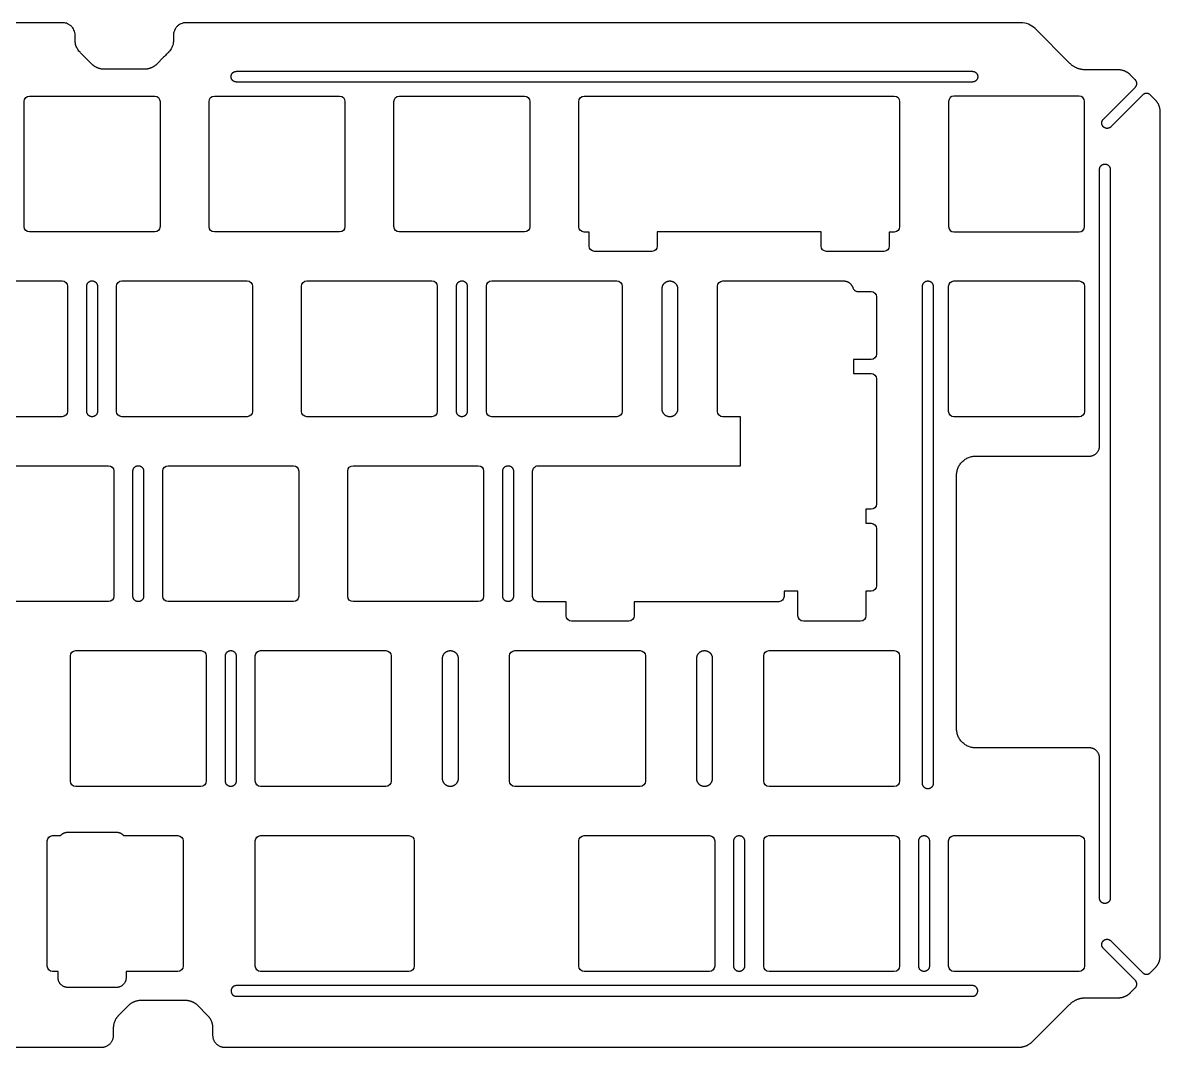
# Model space of a CAD drawing. Header units: millimetres. Extents: x 39 to 354, y -90 to 47.
# Drawn here: x 236.8 to 354, y -90.2 to 15.4 of the extents above; entities that cross this region are included whole.
import ezdxf

# ---------------------------------------------------------------- set-up
doc = ezdxf.new("R2010")
doc.units = ezdxf.units.MM
doc.header["$MEASUREMENT"] = 0
doc.layers.add('定位板', color=7, linetype='Continuous', true_color=0x7efae9)

msp = doc.modelspace()

# ---------------------------------------------------------------- linework, layer by layer
at = {"layer": '定位板'}
for p, q in [((240.9, 15.41, -243.22), (151.71, 15.41, -243.22)), ((339.63, 15.41, -243.22), (253.6, 15.41, -243.22)), ((242.18, 13.62, -243.22), (242.18, 14.13, -243.22)), ((252.32, 14.13, -243.22), (252.32, 13.62, -243.22)), ((344.64, 11.24, -243.22), (341.08, 14.81, -243.22)), ((243.91, 11.14, -243.22), (242.97, 12.08, -243.22)), ((251.3, 11.85, -243.22), (250.59, 11.14, -243.22)), ((249.3, 10.61, -243.22), (245.19, 10.61, -243.22)), ((349.66, 10.55, -243.22), (346.31, 10.55, -243.22)), ((258.8, 10.4, -243.22), (334.63, 10.4, -243.22)), ((351.41, 9.53, -243.22), (350.9, 10.04, -243.22)), ((334.63, 9.3, -243.22), (258.8, 9.3, -243.22)), ((348.12, 5.46, -243.22), (351.41, 8.75, -243.22)), ((236.93, -5.6, -243.22), (236.93, 7.3, -243.22)), ((237.48, 7.85, -243.22), (250.38, 7.85, -243.22)), ((250.93, 7.3, -243.22), (250.93, -5.6, -243.22)), ((255.98, -5.6, -243.22), (255.98, 7.3, -243.22)), ((256.53, 7.85, -243.22), (269.43, 7.85, -243.22)), ((269.98, 7.3, -243.22), (269.98, -5.6, -243.22)), ((275.03, -5.6, -243.22), (275.03, 7.3, -243.22)), ((275.58, 7.85, -243.22), (288.48, 7.85, -243.22)), ((289.03, 7.3, -243.22), (289.03, -5.6, -243.22)), ((294.08, -5.61, -243.22), (294.08, 7.3, -243.22)), ((294.63, 7.85, -243.22), (326.58, 7.85, -243.22)), ((327.13, 7.3, -243.22), (327.13, -5.61, -243.22)), ((332.18, 7.3, -243.22), (332.18, -5.6, -243.22)), ((345.63, 7.85, -243.22), (332.73, 7.85, -243.22)), ((346.18, -5.6, -243.22), (346.18, 7.3, -243.22)), ((352.18, 7.97, -243.22), (348.9, 4.68, -243.22)), ((353.47, 7.46, -243.22), (352.96, 7.97, -243.22)), ((353.98, -80.73, -243.22), (353.98, 6.23, -243.22)), ((347.73, -28.2, -243.22), (347.73, 0.3, -243.22)), ((348.83, 0.3, -243.22), (348.83, -74.8, -243.22)), ((250.38, -6.15, -243.22), (237.48, -6.15, -243.22)), ((269.43, -6.15, -243.22), (256.53, -6.15, -243.22)), ((288.48, -6.15, -243.22), (275.58, -6.15, -243.22)), ((332.73, -6.15, -243.22), (345.63, -6.15, -243.22)), ((301.61, -8.15, -243.22), (295.69, -8.15, -243.22)), ((325.52, -8.15, -243.22), (319.59, -8.15, -243.22)), ((227.95, -11.19, -243.22), (240.85, -11.19, -243.22)), ((247, -11.19, -243.22), (259.9, -11.19, -243.22)), ((266.05, -11.19, -243.22), (278.95, -11.19, -243.22)), ((285.1, -11.19, -243.22), (298, -11.19, -243.22)), ((308.92, -11.2, -243.22), (321.37, -11.2, -243.22)), ((332.73, -11.2, -243.22), (345.63, -11.2, -243.22)), ((241.4, -11.74, -243.22), (241.4, -24.64, -243.22)), ((243.38, -24.64, -243.22), (243.38, -11.74, -243.22)), ((244.48, -11.74, -243.22), (244.48, -24.64, -243.22)), ((246.45, -24.64, -243.22), (246.45, -11.74, -243.22)), ((260.45, -11.74, -243.22), (260.45, -24.64, -243.22)), ((265.5, -24.64, -243.22), (265.5, -11.74, -243.22)), ((279.5, -11.74, -243.22), (279.5, -24.64, -243.22)), ((281.48, -24.64, -243.22), (281.48, -11.74, -243.22)), ((282.58, -11.74, -243.22), (282.58, -24.64, -243.22)), ((284.55, -24.64, -243.22), (284.55, -11.74, -243.22)), ((298.55, -11.74, -243.22), (298.55, -24.64, -243.22)), ((302.66, -24.4, -243.22), (302.66, -12, -243.22)), ((304.26, -12, -243.22), (304.26, -24.4, -243.22)), ((308.37, -24.65, -243.22), (308.37, -11.75, -243.22)), ((322.84, -12.29, -243.22), (324.2, -12.29, -243.22)), ((324.75, -12.84, -243.22), (324.75, -18.74, -243.22)), ((329.49, -62.98, -243.22), (329.49, -11.75, -243.22)), ((330.59, -11.75, -243.22), (330.59, -62.98, -243.22)), ((332.18, -24.65, -243.22), (332.18, -11.75, -243.22)), ((346.18, -11.75, -243.22), (346.18, -24.65, -243.22)), ((324.75, -21.28, -243.22), (324.75, -34.18, -243.22)), ((240.85, -25.19, -243.22), (227.95, -25.19, -243.22)), ((259.9, -25.19, -243.22), (247, -25.19, -243.22)), ((278.95, -25.19, -243.22), (266.05, -25.19, -243.22)), ((298, -25.19, -243.22), (285.1, -25.19, -243.22)), ((345.63, -25.2, -243.22), (332.73, -25.2, -243.22)), ((334.99, -29.25, -243.22), (346.68, -29.25, -243.22)), ((232.72, -30.24, -243.22), (245.62, -30.24, -243.22)), ((251.77, -30.24, -243.22), (264.67, -30.24, -243.22)), ((270.82, -30.24, -243.22), (283.72, -30.24, -243.22)), ((246.17, -30.79, -243.22), (246.17, -43.69, -243.22)), ((248.14, -43.69, -243.22), (248.14, -30.79, -243.22)), ((249.24, -30.79, -243.22), (249.24, -43.69, -243.22)), ((251.22, -43.69, -243.22), (251.22, -30.79, -243.22)), ((265.22, -30.79, -243.22), (265.22, -43.69, -243.22)), ((270.27, -43.69, -243.22), (270.27, -30.79, -243.22)), ((284.27, -30.79, -243.22), (284.27, -43.69, -243.22)), ((286.24, -43.69, -243.22), (286.24, -30.79, -243.22)), ((287.34, -30.79, -243.22), (287.34, -43.69, -243.22)), ((289.32, -43.7, -243.22), (289.32, -30.8, -243.22)), ((324.75, -36.72, -243.22), (324.75, -42.62, -243.22)), ((245.62, -44.24, -243.22), (232.72, -44.24, -243.22)), ((264.67, -44.24, -243.22), (251.77, -44.24, -243.22)), ((283.72, -44.24, -243.22), (270.82, -44.24, -243.22)), ((299.23, -46.25, -243.22), (293.33, -46.25, -243.22)), ((323.11, -46.25, -243.22), (317.21, -46.25, -243.22)), ((241.69, -62.74, -243.22), (241.69, -49.84, -243.22)), ((242.24, -49.29, -243.22), (255.14, -49.29, -243.22)), ((255.69, -49.84, -243.22), (255.69, -62.74, -243.22)), ((257.67, -62.74, -243.22), (257.67, -49.84, -243.22)), ((258.77, -49.84, -243.22), (258.77, -62.74, -243.22)), ((260.74, -62.74, -243.22), (260.74, -49.84, -243.22)), ((261.29, -49.29, -243.22), (274.19, -49.29, -243.22)), ((274.74, -49.84, -243.22), (274.74, -62.74, -243.22)), ((280.04, -62.49, -243.22), (280.04, -50.09, -243.22)), ((281.64, -50.09, -243.22), (281.64, -62.49, -243.22)), ((286.94, -62.74, -243.22), (286.94, -49.84, -243.22)), ((287.49, -49.29, -243.22), (300.39, -49.29, -243.22)), ((300.94, -49.84, -243.22), (300.94, -62.74, -243.22)), ((306.23, -62.49, -243.22), (306.23, -50.09, -243.22)), ((307.83, -50.09, -243.22), (307.83, -62.49, -243.22)), ((313.13, -62.74, -243.22), (313.13, -49.84, -243.22)), ((313.68, -49.29, -243.22), (326.58, -49.29, -243.22)), ((327.13, -49.84, -243.22), (327.13, -62.74, -243.22)), ((346.68, -59.31, -243.22), (334.99, -59.31, -243.22)), ((347.73, -74.8, -243.22), (347.73, -60.36, -243.22)), ((255.14, -63.29, -243.22), (242.24, -63.29, -243.22)), ((274.19, -63.29, -243.22), (261.29, -63.29, -243.22)), ((300.39, -63.29, -243.22), (287.49, -63.29, -243.22)), ((326.58, -63.29, -243.22), (313.68, -63.29, -243.22)), ((239.31, -81.8, -243.22), (239.31, -68.9, -243.22)), ((239.86, -68.35, -243.22), (240.67, -68.35, -243.22)), ((241.43, -68, -243.22), (246.43, -68, -243.22)), ((247.19, -68.35, -243.22), (252.76, -68.35, -243.22)), ((253.31, -68.9, -243.22), (253.31, -81.8, -243.22)), ((260.74, -81.8, -243.22), (260.74, -68.9, -243.22)), ((261.29, -68.35, -243.22), (276.57, -68.35, -243.22)), ((277.12, -68.9, -243.22), (277.12, -81.8, -243.22)), ((294.08, -81.8, -243.22), (294.08, -68.9, -243.22)), ((294.63, -68.35, -243.22), (307.53, -68.35, -243.22)), ((308.08, -68.9, -243.22), (308.08, -81.8, -243.22)), ((310.05, -81.8, -243.22), (310.05, -68.9, -243.22)), ((311.15, -68.9, -243.22), (311.15, -81.8, -243.22)), ((313.13, -81.8, -243.22), (313.13, -68.9, -243.22)), ((313.68, -68.35, -243.22), (326.58, -68.35, -243.22)), ((327.13, -68.9, -243.22), (327.13, -81.8, -243.22)), ((329.1, -81.8, -243.22), (329.1, -68.9, -243.22)), ((330.2, -68.9, -243.22), (330.2, -81.8, -243.22)), ((332.18, -81.8, -243.22), (332.18, -68.9, -243.22)), ((332.73, -68.35, -243.22), (345.63, -68.35, -243.22)), ((346.18, -68.9, -243.22), (346.18, -81.8, -243.22)), ((348.9, -79.19, -243.22), (352.18, -82.48, -243.22)), ((351.41, -83.26, -243.22), (348.12, -79.97, -243.22)), ((352.96, -82.48, -243.22), (353.47, -81.97, -243.22)), ((276.57, -82.35, -243.22), (261.29, -82.35, -243.22)), ((307.53, -82.35, -243.22), (294.63, -82.35, -243.22)), ((326.58, -82.35, -243.22), (313.68, -82.35, -243.22)), ((345.63, -82.35, -243.22), (332.73, -82.35, -243.22)), ((246.43, -84, -243.22), (241.43, -84, -243.22)), ((334.63, -83.81, -243.22), (258.8, -83.81, -243.22)), ((350.9, -84.55, -243.22), (351.41, -84.04, -243.22)), ((248.99, -85.31, -243.22), (253.5, -85.31, -243.22)), ((258.8, -84.91, -243.22), (334.63, -84.91, -243.22)), ((346.31, -85.06, -243.22), (349.66, -85.06, -243.22)), ((246.69, -86.85, -243.22), (247.68, -85.85, -243.22)), ((254.81, -85.85, -243.22), (255.8, -86.85, -243.22)), ((340.83, -89.56, -243.22), (344.65, -85.75, -243.22)), ((246.15, -88.91, -243.22), (246.15, -88.16, -243.22)), ((256.35, -88.16, -243.22), (256.35, -88.91, -243.22)), ((147.71, -90.16, -243.22), (244.9, -90.16, -243.22)), ((257.6, -90.16, -243.22), (339.38, -90.16, -243.22))]:
    msp.add_line(p, q, dxfattribs=at)
for points in [[(295.14, -7.6), (295.14, -6.16), (294.63, -6.16)], [(319.04, -7.6), (319.04, -6.15), (302.16, -6.15), (302.16, -7.6)], [(326.58, -6.16), (326.07, -6.16), (326.07, -7.6)], [(324.2, -19.29), (322.37, -19.29), (322.37, -20.73), (324.2, -20.73)], [(289.87, -30.25), (310.75, -30.25), (310.75, -25.2), (308.92, -25.2)], [(332.99, -57.31), (332.99, -31.25)], [(324.2, -34.73), (323.66, -34.73), (323.66, -36.17), (324.2, -36.17)], [(316.66, -45.7), (316.66, -43.17), (315.22, -43.17), (315.22, -43.7)], [(324.2, -43.17), (323.66, -43.17), (323.66, -45.7)], [(292.78, -45.7), (292.78, -44.25), (289.87, -44.25)], [(314.67, -44.25), (299.78, -44.25), (299.78, -45.7)], [(240.43, -83), (240.43, -82.35), (239.86, -82.35)], [(252.76, -82.35), (247.43, -82.35), (247.43, -83)]]:
    msp.add_lwpolyline(points, dxfattribs=at)
for centre, radius, start, end in [((339.63, 13.36, -243.22), 2.05, 44.9946, 90), ((332.73, 7.3, -243.22), 0.55, 90, 180), ((345.63, 7.3, -243.22), 0.55, 0, 90), ((332.73, -5.6, -243.22), 0.55, 180, 270), ((345.63, -5.6, -243.22), 0.55, 270, 0), ((322.84, -11.74, -243.22), 0.55, 197.3944, 215.0787), ((322.84, -11.74, -243.22), 0.55, 215.0787, 270)]:
    msp.add_arc(centre, radius, start, end, dxfattribs=at)
at = {"layer": '定位板', "extrusion": (0, 0, -1)}
for centre, start, end in [((-237.48, 7.3, 243.22), 0, 90), ((-250.38, 7.3, 243.22), 90, 180), ((-256.53, 7.3, 243.22), 0, 90), ((-269.43, 7.3, 243.22), 90, 180), ((-275.58, 7.3, 243.22), 0, 90), ((-288.48, 7.3, 243.22), 90, 180), ((-294.63, 7.3, 243.22), 0, 90), ((-326.58, 7.3, 243.22), 90, 180), ((-237.48, -5.6, 243.22), 270, 0), ((-250.38, -5.6, 243.22), 180, 270), ((-256.53, -5.6, 243.22), 270, 0), ((-269.43, -5.6, 243.22), 180, 270), ((-275.58, -5.6, 243.22), 270, 0), ((-288.48, -5.6, 243.22), 180, 270), ((-301.61, -7.6, 243.22), 180, 270), ((-319.59, -7.6, 243.22), 270, 0), ((-325.52, -7.6, 243.22), 180, 270), ((-240.85, -11.74, 243.22), 90, 180), ((-247, -11.74, 243.22), 0, 90), ((-259.9, -11.74, 243.22), 90, 180), ((-266.05, -11.74, 243.22), 0, 90), ((-278.95, -11.74, 243.22), 90, 180), ((-285.1, -11.74, 243.22), 0, 90), ((-298, -11.74, 243.22), 90, 180), ((-308.92, -11.75, 243.22), 0, 90), ((-332.73, -11.75, 243.22), 0, 90), ((-345.63, -11.75, 243.22), 90, 180), ((-324.2, -12.84, 243.22), 90, 180), ((-324.2, -18.74, 243.22), 180, 270), ((-324.2, -21.28, 243.22), 90, 180), ((-240.85, -24.64, 243.22), 180, 270), ((-247, -24.64, 243.22), 270, 0), ((-259.9, -24.64, 243.22), 180, 270), ((-266.05, -24.64, 243.22), 270, 0), ((-278.95, -24.64, 243.22), 180, 270), ((-285.1, -24.64, 243.22), 270, 0), ((-298, -24.64, 243.22), 180, 270), ((-308.92, -24.65, 243.22), 270, 0), ((-332.73, -24.65, 243.22), 270, 0), ((-345.63, -24.65, 243.22), 180, 270), ((-245.62, -30.79, 243.22), 90, 180), ((-251.77, -30.79, 243.22), 0, 90), ((-264.67, -30.79, 243.22), 90, 180), ((-270.82, -30.79, 243.22), 0, 90), ((-283.72, -30.79, 243.22), 90, 180), ((-289.87, -30.8, 243.22), 0, 90.0001), ((-324.2, -34.18, 243.22), 180, 270), ((-324.2, -36.72, 243.22), 90, 180), ((-324.2, -42.62, 243.22), 180, 270), ((-245.62, -43.69, 243.22), 180, 270), ((-251.77, -43.69, 243.22), 270, 0), ((-264.67, -43.69, 243.22), 180, 270), ((-270.82, -43.69, 243.22), 270, 0), ((-283.72, -43.69, 243.22), 180, 270), ((-289.87, -43.7, 243.22), 270, 0), ((-314.67, -43.7, 243.22), 180, 270.0026), ((-293.33, -45.7, 243.22), 270, 0), ((-299.23, -45.7, 243.22), 180, 270), ((-317.21, -45.7, 243.22), 270, 360), ((-323.11, -45.7, 243.22), 180, 270), ((-242.24, -49.84, 243.22), 0, 90), ((-255.14, -49.84, 243.22), 90, 180), ((-261.29, -49.84, 243.22), 0, 90), ((-274.19, -49.84, 243.22), 90, 180), ((-287.49, -49.84, 243.22), 0, 90), ((-300.39, -49.84, 243.22), 90, 180), ((-313.68, -49.84, 243.22), 0, 90), ((-326.58, -49.84, 243.22), 90, 180), ((-242.24, -62.74, 243.22), 270, 0), ((-255.14, -62.74, 243.22), 180, 270), ((-261.29, -62.74, 243.22), 270, 0), ((-274.19, -62.74, 243.22), 180, 270), ((-287.49, -62.74, 243.22), 270, 0), ((-300.39, -62.74, 243.22), 180, 270), ((-313.68, -62.74, 243.22), 270, 0), ((-326.58, -62.74, 243.22), 180, 270), ((-239.86, -68.9, 243.22), 0, 90), ((-252.76, -68.9, 243.22), 90, 180), ((-261.29, -68.9, 243.22), 0, 90), ((-276.57, -68.9, 243.22), 90, 180), ((-294.63, -68.9, 243.22), 0, 90), ((-307.53, -68.9, 243.22), 90, 180), ((-313.68, -68.9, 243.22), 0, 90), ((-326.58, -68.9, 243.22), 90, 180), ((-332.73, -68.9, 243.22), 0, 90), ((-345.63, -68.9, 243.22), 90, 180), ((-239.86, -81.8, 243.22), 270, 0), ((-252.76, -81.8, 243.22), 180, 270), ((-261.29, -81.8, 243.22), 270, 0), ((-276.57, -81.8, 243.22), 180, 270), ((-294.63, -81.8, 243.22), 270, 0), ((-307.53, -81.8, 243.22), 180, 270), ((-313.68, -81.8, 243.22), 270, 0), ((-326.58, -81.8, 243.22), 180, 270), ((-332.73, -81.8, 243.22), 270, 0), ((-345.63, -81.8, 243.22), 180, 270)]:
    msp.add_arc(centre, 0.55, start, end, dxfattribs=at)
at = {"layer": '定位板', "extrusion": (1.46124e-23, 5.16758e-14, -1)}
msp.add_arc((-294.63, -5.61, 243.22), 0.55, 270, 0, dxfattribs=at)
at = {"layer": '定位板', "extrusion": (0, 5.16758e-14, -1)}
msp.add_arc((-326.58, -5.61, 243.22), 0.55, 180, 270, dxfattribs=at)
at = {"layer": '定位板', "extrusion": (-5.16758e-14, -1.02072e-23, -1)}
msp.add_arc((-295.69, -7.6, 243.22), 0.55, 270, 0, dxfattribs=at)
at = {"layer": '定位板'}
for points, knots in [([(242.18, 14.13, -243.22), (242.18, 14.22, -243.22), (242.16, 14.4, -243.22), (242.07, 14.65, -243.22), (241.94, 14.89, -243.22), (241.78, 15.06, -243.22), (241.64, 15.17, -243.22), (241.49, 15.27, -243.22), (241.25, 15.37, -243.22), (241.03, 15.41, -243.22), (240.9, 15.41, -243.22)], [101.779486, 101.779486, 101.779486, 101.779486, 102.050032, 102.319451, 102.590472, 102.860029, 102.995403, 103.12952, 103.400199, 103.789636, 103.789636, 103.789636, 103.789636]), ([(253.6, 15.41, -243.22), (253.51, 15.41, -243.22), (253.33, 15.39, -243.22), (253.07, 15.3, -243.22), (252.83, 15.17, -243.22), (252.67, 15.01, -243.22), (252.55, 14.87, -243.22), (252.46, 14.72, -243.22), (252.35, 14.48, -243.22), (252.32, 14.26, -243.22), (252.32, 14.13, -243.22)], [85.98181, 85.98181, 85.98181, 85.98181, 86.251947, 86.521109, 86.791785, 87.061274, 87.196646, 87.330762, 87.601439, 87.991966, 87.991966, 87.991966, 87.991966]), ([(242.97, 12.08, -243.22), (242.91, 12.13, -243.22), (242.83, 12.21, -243.22), (242.73, 12.32, -243.22), (242.57, 12.48, -243.22), (242.38, 12.76, -243.22), (242.21, 13.17, -243.22), (242.18, 13.47, -243.22), (242.18, 13.62, -243.22)], [99.483965, 99.483965, 99.483965, 99.483965, 99.710239, 99.823417, 99.935926, 100.382519, 100.827677, 101.274962, 101.274962, 101.274962, 101.274962]), ([(252.32, 13.62, -243.22), (252.32, 13.44, -243.22), (252.26, 13.09, -243.22), (252.07, 12.68, -243.22), (251.89, 12.45, -243.22), (251.8, 12.35, -243.22), (251.74, 12.29, -243.22), (251.57, 12.12, -243.22), (251.42, 11.97, -243.22), (251.3, 11.85, -243.22)], [88.496489, 88.496489, 88.496489, 88.496489, 89.032863, 89.567196, 89.835527, 89.902902, 89.96813, 90.096321, 90.608977, 90.608977, 90.608977, 90.608977])]:
    msp.add_open_spline(points, degree=3, knots=knots, dxfattribs=at)
for points, weights in [([(245.19, 10.61, -243.22), (244.44, 10.61, -243.22), (243.91, 11.14, -243.22)], [1, 0.924007551812, 1]), ([(250.59, 11.14, -243.22), (250.05, 10.61, -243.22), (249.3, 10.61, -243.22)], [1, 0.924007565087, 1]), ([(346.31, 10.55, -243.22), (345.33, 10.55, -243.22), (344.64, 11.24, -243.22)], [1, 0.923879691408, 1]), ([(350.9, 10.04, -243.22), (350.38, 10.55, -243.22), (349.66, 10.55, -243.22)], [1, 0.923879600391, 1]), ([(352.96, 7.97, -243.22), (352.57, 8.36, -243.22), (352.18, 7.97, -243.22)], [1, 0.707107590626, 1]), ([(353.98, 6.23, -243.22), (353.98, 6.95, -243.22), (353.47, 7.46, -243.22)], [1, 0.923879441589, 1]), ([(321.37, -11.2, -243.22), (322.1, -11.2, -243.22), (322.32, -11.91, -243.22)], [1, 0.766694003658, 0.905070821617]), ([(332.99, -31.25, -243.22), (332.99, -29.25, -243.22), (334.99, -29.25, -243.22)], [1, 0.70710678129, 1]), ([(346.68, -29.25, -243.22), (347.73, -29.25, -243.22), (347.73, -28.2, -243.22)], [1, 0.707106781291, 1]), ([(334.99, -59.31, -243.22), (332.99, -59.31, -243.22), (332.99, -57.31, -243.22)], [1, 0.707106781083, 1]), ([(347.73, -60.36, -243.22), (347.73, -59.31, -243.22), (346.68, -59.31, -243.22)], [1, 0.707106781083, 1]), ([(240.67, -68.35, -243.22), (240.97, -68, -243.22), (241.43, -68, -243.22)], [1, 0.908358085834, 1]), ([(246.43, -68, -243.22), (246.89, -68, -243.22), (247.19, -68.35, -243.22)], [1, 0.908366034858, 1]), ([(353.47, -81.97, -243.22), (353.98, -81.46, -243.22), (353.98, -80.73, -243.22)], [1, 0.923879562469, 1]), ([(241.43, -84, -243.22), (240.43, -84, -243.22), (240.43, -83, -243.22)], [1, 0.70710761271, 1]), ([(247.43, -83, -243.22), (247.43, -84, -243.22), (246.43, -84, -243.22)], [1, 0.707116358298, 1]), ([(352.18, -82.48, -243.22), (352.57, -82.87, -243.22), (352.96, -82.48, -243.22)], [1, 0.707107007069, 1]), ([(351.41, -84.04, -243.22), (351.79, -83.65, -243.22), (351.41, -83.26, -243.22)], [1, 0.707106961506, 1]), ([(247.68, -85.85, -243.22), (248.23, -85.31, -243.22), (248.99, -85.31, -243.22)], [1, 0.923879532511, 1]), ([(253.5, -85.31, -243.22), (254.27, -85.31, -243.22), (254.81, -85.85, -243.22)], [1, 0.923879532512, 1]), ([(344.65, -85.75, -243.22), (345.33, -85.06, -243.22), (346.31, -85.06, -243.22)], [1, 0.92387950951, 1]), ([(349.66, -85.06, -243.22), (350.38, -85.06, -243.22), (350.9, -84.55, -243.22)], [1, 0.923878833703, 1]), ([(246.15, -88.16, -243.22), (246.15, -87.39, -243.22), (246.69, -86.85, -243.22)], [1, 0.923879532519, 1]), ([(255.8, -86.85, -243.22), (256.35, -87.39, -243.22), (256.35, -88.16, -243.22)], [1, 0.923879532521, 1]), ([(244.9, -90.16, -243.22), (246.15, -90.16, -243.22), (246.15, -88.91, -243.22)], [1, 0.707207195816, 1]), ([(256.35, -88.91, -243.22), (256.35, -90.16, -243.22), (257.6, -90.16, -243.22)], [1, 0.707115829624, 1]), ([(339.38, -90.16, -243.22), (340.23, -90.16, -243.22), (340.83, -89.56, -243.22)], [1, 0.923879532515, 1])]:
    msp.add_rational_spline(points, weights, degree=2, dxfattribs=at)
for points, weights, knots in [([(258.8, 9.3, -243.22), (258.57, 9.3, -243.22), (258.41, 9.46, -243.22), (258.25, 9.62, -243.22), (258.25, 9.85, -243.22), (258.25, 10.08, -243.22), (258.41, 10.24, -243.22), (258.57, 10.4, -243.22), (258.8, 10.4, -243.22)], [1, 0.923879294436, 1, 0.923879294436, 1, 0.923879294436, 1, 0.923879294436, 1], [230.941396, 230.941396, 230.941396, 231.373365, 231.373365, 231.805334, 231.805334, 232.237304, 232.237304, 232.669273, 232.669273, 232.669273]), ([(334.63, 10.4, -243.22), (334.86, 10.4, -243.22), (335.02, 10.24, -243.22), (335.18, 10.08, -243.22), (335.18, 9.85, -243.22), (335.18, 9.62, -243.22), (335.02, 9.46, -243.22), (334.86, 9.3, -243.22), (334.63, 9.3, -243.22)], [1, 0.923879294436, 1, 0.923879294436, 1, 0.923879294436, 1, 0.923879294436, 1], [153.384973, 153.384973, 153.384973, 153.816942, 153.816942, 154.248911, 154.248911, 154.68088, 154.68088, 155.112849, 155.112849, 155.112849]), ([(351.41, 8.75, -243.22), (351.57, 8.91, -243.22), (351.57, 9.14, -243.22), (351.57, 9.37, -243.22), (351.41, 9.53, -243.22)], [1, 0.923879423395, 1, 0.923879423395, 1], [869.2624604, 869.2624604, 869.2624604, 869.6944289, 869.6944289, 870.1263973, 870.1263973, 870.1263973]), ([(348.9, 4.68, -243.22), (348.73, 4.52, -243.22), (348.51, 4.52, -243.22), (348.28, 4.52, -243.22), (348.12, 4.68, -243.22), (347.96, 4.85, -243.22), (347.96, 5.07, -243.22), (347.96, 5.3, -243.22), (348.12, 5.46, -243.22)], [1, 0.923879301713, 1, 0.923879301713, 1, 0.923879301713, 1, 0.923879301713, 1], [862.884586, 862.884586, 862.884586, 863.316555, 863.316555, 863.748525, 863.748525, 864.180494, 864.180494, 864.612464, 864.612464, 864.612464]), ([(347.73, 0.3, -243.22), (347.73, 0.52, -243.22), (347.89, 0.68, -243.22), (348.05, 0.85, -243.22), (348.28, 0.85, -243.22), (348.51, 0.85, -243.22), (348.67, 0.68, -243.22), (348.83, 0.52, -243.22), (348.83, 0.3, -243.22)], [1, 0.923879413392, 1, 0.923879413392, 1, 0.923879413392, 1, 0.923879413392, 1], [44.98437, 44.98437, 44.98437, 45.41634, 45.41634, 45.848309, 45.848309, 46.280278, 46.280278, 46.712248, 46.712248, 46.712248]), ([(243.38, -11.74, -243.22), (243.38, -11.19, -243.22), (243.93, -11.19, -243.22), (244.48, -11.19, -243.22), (244.48, -11.74, -243.22)], [1, 0.707107191605, 1, 0.707107191605, 1], [42.155704, 42.155704, 42.155704, 43.019642, 43.019642, 43.883579, 43.883579, 43.883579]), ([(281.48, -11.74, -243.22), (281.48, -11.19, -243.22), (282.03, -11.19, -243.22), (282.58, -11.19, -243.22), (282.58, -11.74, -243.22)], [1, 0.707107191605, 1, 0.707107191605, 1], [42.155704, 42.155704, 42.155704, 43.019642, 43.019642, 43.883579, 43.883579, 43.883579]), ([(302.66, -12, -243.22), (302.66, -11.67, -243.22), (302.89, -11.44, -243.22), (303.13, -11.2, -243.22), (303.46, -11.2, -243.22), (303.79, -11.2, -243.22), (304.02, -11.44, -243.22), (304.26, -11.67, -243.22), (304.26, -12, -243.22)], [1, 0.923879456129, 1, 0.923879456129, 1, 0.923879456129, 1, 0.923879456129, 1], [27.31324, 27.31324, 27.31324, 27.941559, 27.941559, 28.569878, 28.569878, 29.198197, 29.198197, 29.826516, 29.826516, 29.826516]), ([(329.49, -11.75, -243.22), (329.49, -11.2, -243.22), (330.04, -11.2, -243.22), (330.59, -11.2, -243.22), (330.59, -11.75, -243.22)], [1, 0.70710719216, 1, 0.70710719216, 1], [104.184282, 104.184282, 104.184282, 105.048219, 105.048219, 105.912156, 105.912156, 105.912156]), ([(304.26, -24.4, -243.22), (304.26, -25.2, -243.22), (303.46, -25.2, -243.22), (302.66, -25.2, -243.22), (302.66, -24.4, -243.22)], [1, 0.707107191832, 1, 0.707107191832, 1], [42.2265, 42.2265, 42.2265, 43.483136, 43.483136, 44.739772, 44.739772, 44.739772]), ([(244.48, -24.64, -243.22), (244.48, -25.19, -243.22), (243.93, -25.19, -243.22), (243.38, -25.19, -243.22), (243.38, -24.64, -243.22)], [1, 0.707107191605, 1, 0.707107191605, 1], [27.527845, 27.527845, 27.527845, 28.391782, 28.391782, 29.255719, 29.255719, 29.255719]), ([(282.58, -24.64, -243.22), (282.58, -25.19, -243.22), (282.03, -25.19, -243.22), (281.48, -25.19, -243.22), (281.48, -24.64, -243.22)], [1, 0.707107191605, 1, 0.707107191605, 1], [27.527845, 27.527845, 27.527845, 28.391782, 28.391782, 29.255719, 29.255719, 29.255719]), ([(248.14, -30.79, -243.22), (248.14, -30.24, -243.22), (248.69, -30.24, -243.22), (249.24, -30.24, -243.22), (249.24, -30.79, -243.22)], [1, 0.707107191606, 1, 0.707107191606, 1], [27.527845, 27.527845, 27.527845, 28.391782, 28.391782, 29.255719, 29.255719, 29.255719]), ([(286.24, -30.79, -243.22), (286.24, -30.24, -243.22), (286.79, -30.24, -243.22), (287.34, -30.24, -243.22), (287.34, -30.79, -243.22)], [1, 0.707107191605, 1, 0.707107191605, 1], [27.527845, 27.527845, 27.527845, 28.391782, 28.391782, 29.255719, 29.255719, 29.255719]), ([(249.24, -43.69, -243.22), (249.24, -44.24, -243.22), (248.69, -44.24, -243.22), (248.14, -44.24, -243.22), (248.14, -43.69, -243.22)], [1, 0.707107191605, 1, 0.707107191605, 1], [12.899985, 12.899985, 12.899985, 13.763922, 13.763922, 14.62786, 14.62786, 14.62786]), ([(287.34, -43.69, -243.22), (287.34, -44.24, -243.22), (286.79, -44.24, -243.22), (286.24, -44.24, -243.22), (286.24, -43.69, -243.22)], [1, 0.707107191605, 1, 0.707107191605, 1], [12.899985, 12.899985, 12.899985, 13.763922, 13.763922, 14.62786, 14.62786, 14.62786]), ([(257.67, -49.84, -243.22), (257.67, -49.29, -243.22), (258.22, -49.29, -243.22), (258.77, -49.29, -243.22), (258.77, -49.84, -243.22)], [1, 0.707107191606, 1, 0.707107191606, 1], [27.527845, 27.527845, 27.527845, 28.391782, 28.391782, 29.255719, 29.255719, 29.255719]), ([(280.04, -50.09, -243.22), (280.04, -49.76, -243.22), (280.27, -49.52, -243.22), (280.51, -49.29, -243.22), (280.84, -49.29, -243.22), (281.17, -49.29, -243.22), (281.41, -49.52, -243.22), (281.64, -49.76, -243.22), (281.64, -50.09, -243.22)], [1, 0.923879456129, 1, 0.923879456129, 1, 0.923879456129, 1, 0.923879456129, 1], [27.31324, 27.31324, 27.31324, 27.941559, 27.941559, 28.569878, 28.569878, 29.198197, 29.198197, 29.826516, 29.826516, 29.826516]), ([(306.23, -50.09, -243.22), (306.23, -49.76, -243.22), (306.47, -49.52, -243.22), (306.7, -49.29, -243.22), (307.03, -49.29, -243.22), (307.36, -49.29, -243.22), (307.6, -49.52, -243.22), (307.83, -49.76, -243.22), (307.83, -50.09, -243.22)], [1, 0.923879456129, 1, 0.923879456129, 1, 0.923879456129, 1, 0.923879456129, 1], [42.2265, 42.2265, 42.2265, 42.854818, 42.854818, 43.483137, 43.483137, 44.111456, 44.111456, 44.739775, 44.739775, 44.739775]), ([(258.77, -62.74, -243.22), (258.77, -63.29, -243.22), (258.22, -63.29, -243.22), (257.67, -63.29, -243.22), (257.67, -62.74, -243.22)], [1, 0.707107191605, 1, 0.707107191605, 1], [12.899985, 12.899985, 12.899985, 13.763922, 13.763922, 14.62786, 14.62786, 14.62786]), ([(281.64, -62.49, -243.22), (281.64, -63.29, -243.22), (280.84, -63.29, -243.22), (280.04, -63.29, -243.22), (280.04, -62.49, -243.22)], [1, 0.707107191832, 1, 0.707107191832, 1], [12.399984, 12.399984, 12.399984, 13.65662, 13.65662, 14.913256, 14.913256, 14.913256]), ([(307.83, -62.49, -243.22), (307.83, -63.29, -243.22), (307.03, -63.29, -243.22), (306.23, -63.29, -243.22), (306.23, -62.49, -243.22)], [1, 0.707107191832, 1, 0.707107191832, 1], [27.313243, 27.313243, 27.313243, 28.569879, 28.569879, 29.826516, 29.826516, 29.826516]), ([(330.59, -62.98, -243.22), (330.59, -63.53, -243.22), (330.04, -63.53, -243.22), (329.49, -63.53, -243.22), (329.49, -62.98, -243.22)], [1, 0.707107191605, 1, 0.707107191605, 1], [51.228203, 51.228203, 51.228203, 52.092141, 52.092141, 52.956078, 52.956078, 52.956078]), ([(310.05, -68.9, -243.22), (310.05, -68.35, -243.22), (310.6, -68.35, -243.22), (311.15, -68.35, -243.22), (311.15, -68.9, -243.22)], [1, 0.707107191605, 1, 0.707107191605, 1], [12.899985, 12.899985, 12.899985, 13.763922, 13.763922, 14.62786, 14.62786, 14.62786]), ([(329.1, -68.9, -243.22), (329.1, -68.35, -243.22), (329.65, -68.35, -243.22), (330.2, -68.35, -243.22), (330.2, -68.9, -243.22)], [1, 0.707107191605, 1, 0.707107191605, 1], [42.155704, 42.155704, 42.155704, 43.019642, 43.019642, 43.883579, 43.883579, 43.883579]), ([(348.83, -74.8, -243.22), (348.83, -75.03, -243.22), (348.67, -75.19, -243.22), (348.51, -75.35, -243.22), (348.28, -75.35, -243.22), (348.05, -75.35, -243.22), (347.89, -75.19, -243.22), (347.73, -75.03, -243.22), (347.73, -74.8, -243.22)], [1, 0.923879413392, 1, 0.923879413392, 1, 0.923879413392, 1, 0.923879413392, 1], [121.812158, 121.812158, 121.812158, 122.244127, 122.244127, 122.676096, 122.676096, 123.108066, 123.108066, 123.540035, 123.540035, 123.540035]), ([(348.12, -79.97, -243.22), (347.96, -79.81, -243.22), (347.96, -79.58, -243.22), (347.96, -79.35, -243.22), (348.12, -79.19, -243.22), (348.28, -79.03, -243.22), (348.51, -79.03, -243.22), (348.73, -79.03, -243.22), (348.9, -79.19, -243.22)], [1, 0.923879301732, 1, 0.923879301732, 1, 0.923879301732, 1, 0.923879301732, 1], [758.979211, 758.979211, 758.979211, 759.41118, 759.41118, 759.84315, 759.84315, 760.27512, 760.27512, 760.707089, 760.707089, 760.707089]), ([(311.15, -81.8, -243.22), (311.15, -82.35, -243.22), (310.6, -82.35, -243.22), (310.05, -82.35, -243.22), (310.05, -81.8, -243.22)], [1, 0.707107191605, 1, 0.707107191605, 1], [27.527845, 27.527845, 27.527845, 28.391782, 28.391782, 29.255719, 29.255719, 29.255719]), ([(330.2, -81.8, -243.22), (330.2, -82.35, -243.22), (329.65, -82.35, -243.22), (329.1, -82.35, -243.22), (329.1, -81.8, -243.22)], [1, 0.707107191605, 1, 0.707107191605, 1], [27.527845, 27.527845, 27.527845, 28.391782, 28.391782, 29.255719, 29.255719, 29.255719]), ([(258.8, -83.81, -243.22), (258.57, -83.81, -243.22), (258.41, -83.97, -243.22), (258.25, -84.13, -243.22), (258.25, -84.36, -243.22), (258.25, -84.58, -243.22), (258.41, -84.75, -243.22), (258.57, -84.91, -243.22), (258.8, -84.91, -243.22)], [1, 0.923879294436, 1, 0.923879294436, 1, 0.923879294436, 1, 0.923879294436, 1], [230.941396, 230.941396, 230.941396, 231.373365, 231.373365, 231.805334, 231.805334, 232.237304, 232.237304, 232.669273, 232.669273, 232.669273]), ([(334.63, -84.91, -243.22), (334.86, -84.91, -243.22), (335.02, -84.75, -243.22), (335.18, -84.58, -243.22), (335.18, -84.36, -243.22), (335.18, -84.13, -243.22), (335.02, -83.97, -243.22), (334.86, -83.81, -243.22), (334.63, -83.81, -243.22)], [1, 0.923879294436, 1, 0.923879294436, 1, 0.923879294436, 1, 0.923879294436, 1], [153.384973, 153.384973, 153.384973, 153.816942, 153.816942, 154.248911, 154.248911, 154.68088, 154.68088, 155.112849, 155.112849, 155.112849])]:
    msp.add_rational_spline(points, weights, degree=2, knots=knots, dxfattribs=at)

doc.saveas('drawing.dxf')
